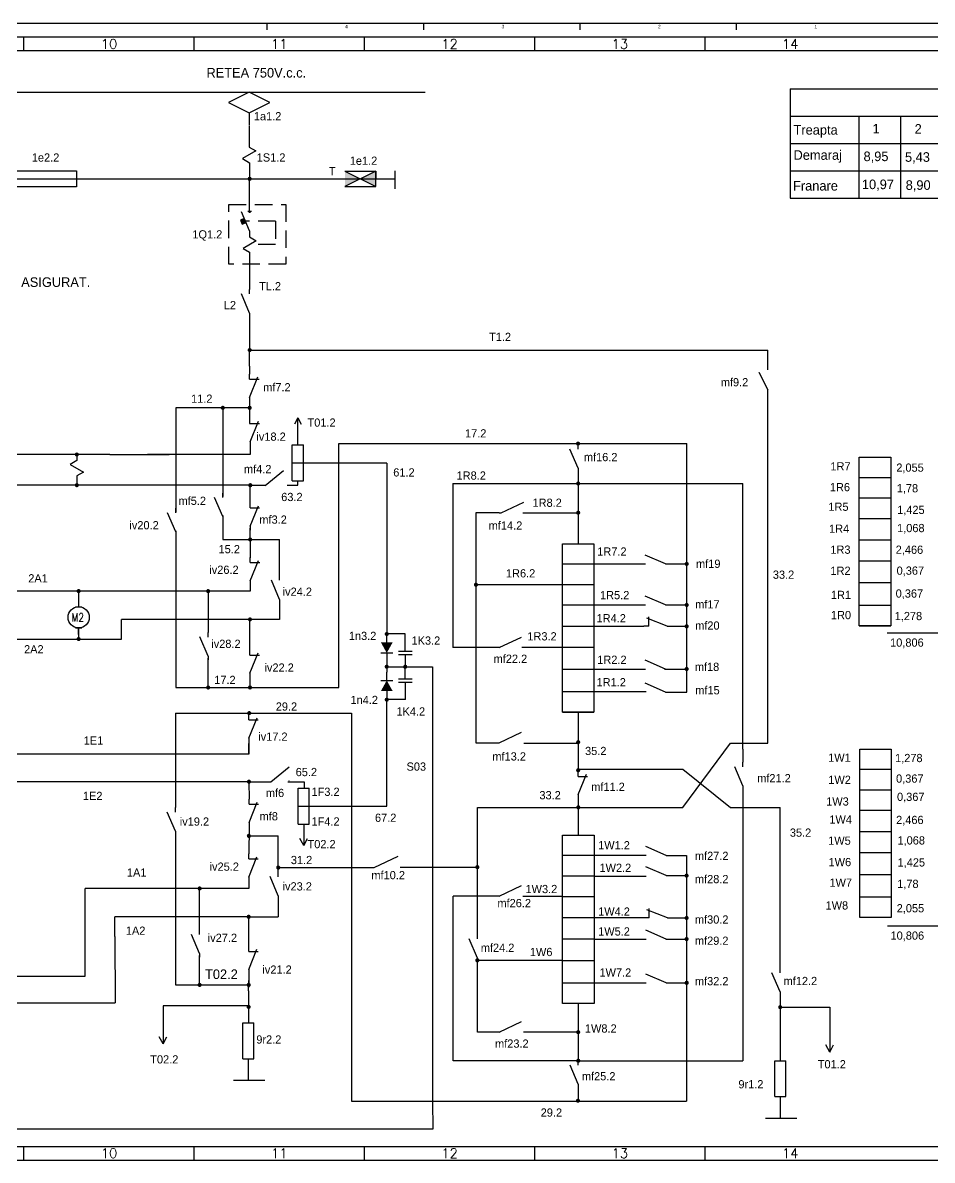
# Model space of a CAD drawing. Header units: millimetres. Extents: x 779 to 5457, y 14 to 905.
# Drawn here: x 4500.6 to 4832.9, y 489.9 to 905.3 of the extents above; entities that cross this region are included whole.
import ezdxf
from ezdxf.enums import TextEntityAlignment as Align

# ---------------------------------------------------------------- set-up
doc = ezdxf.new("R2010")
doc.units = ezdxf.units.MM
doc.linetypes.add('HIDDEN', pattern=[9.525, 6.35, -3.175])
for name, color, linetype in [('Cote', 1, 'Continuous'), ('Lin gr.', 3, 'Continuous'), ('LIN_GR', 3, 'Continuous')]:
    doc.layers.add(name, color=color, linetype=linetype)
doc.styles.add('ISO', font='SIMPLEX.shx')
doc.styles.add('ROMANS', font='ROMANS.shx', dxfattribs={"width": 0.8})

msp = doc.modelspace()

# ---------------------------------------------------------------- hatches: boundary and pattern name
h = msp.add_hatch(color=2)
h.paths.add_polyline_path([(4618.36, 851.06), (4618.36, 848.24), (4624, 848.24)])
h.paths.add_polyline_path([(4618.81, 848.24), (4618.36, 848.24), (4618.36, 848.12), (4618.36, 845.42), (4624, 848.24)])
h.paths.add_polyline_path([(4624, 848.24), (4629.65, 848.24), (4629.65, 851.06)])
h.paths.add_polyline_path([(4624, 848.24), (4629.65, 845.42), (4629.65, 848.24)])
h = msp.add_hatch(color=2)
h.paths.add_polyline_path([(4624, 848.24), (4618.81, 848.24), (4618.36, 848.24), (4618.36, 848.12), (4618.36, 845.42)])
h.paths.add_polyline_path([(4629.65, 845.42), (4629.65, 848.24), (4624, 848.24)])

# ---------------------------------------------------------------- linework, layer by layer
at = {"color": 240}
for p, q in [((4823.12, 904.94), (3932.12, 904.94)), ((5099.13, 904.94), (4802.13, 904.94)), ((4818.12, 899.94), (3937.12, 899.94)), ((5094.13, 899.94), (4807.13, 899.94)), ((3937.12, 489.94), (4818.12, 489.94)), ((4807.13, 489.94), (5094.13, 489.94))]:
    msp.add_line(p, q, dxfattribs=at)
at = {"color": 70}
for p, q in [((4501.06, 894.94), (4501.06, 899.94)), ((4563.27, 894.94), (4563.27, 899.94)), ((4625.49, 894.94), (4625.49, 899.94)), ((4687.7, 894.94), (4687.7, 899.94)), ((4749.92, 894.94), (4749.92, 899.94)), ((4813.12, 894.94), (3942.12, 894.94)), ((5089.13, 894.94), (4812.13, 894.94)), ((3942.12, 494.94), (4813.12, 494.94)), ((4501.06, 489.94), (4501.06, 494.94)), ((4563.27, 489.94), (4563.27, 494.94)), ((4625.49, 489.94), (4625.49, 494.94)), ((4687.7, 489.94), (4687.7, 494.94)), ((4749.92, 489.94), (4749.92, 494.94)), ((4812.13, 494.94), (5089.13, 494.94))]:
    msp.add_line(p, q, dxfattribs=at)
at = {"color": 2}
for p, q in [((4186.42, 879.77), (4567.55, 879.9)), ((4567.55, 879.9), (4647.7, 879.9)), ((4583.35, 879.9), (4575.85, 876.15)), ((4590.85, 876.15), (4583.35, 879.9)), ((4575.85, 876.15), (4583.35, 872.4)), ((4583.35, 872.4), (4590.85, 876.15)), ((4583.35, 872.4), (4583.35, 869.9)), ((4583.35, 869.9), (4583.35, 867.72)), ((4583.35, 867.54), (4583.35, 859.87)), ((4583.35, 860.82), (4583.35, 860.82)), ((4583.35, 859.87), (4585.78, 858.45)), ((4585.78, 858.45), (4580.92, 855.69)), ((4580.92, 855.69), (4583.54, 854.16)), ((4583.54, 854.16), (4583.54, 848.24)), ((4375.71, 848.27), (4583.54, 848.27)), ((4583.54, 836.5), (4583.54, 848.27)), ((4583.54, 848.24), (4636.62, 848.24)), ((4629.65, 851.06), (4618.36, 845.42)), ((4618.36, 851.06), (4629.65, 845.42)), ((4618.36, 851.06), (4629.65, 851.06)), ((4618.81, 848.24), (4629.65, 848.24)), ((4629.65, 851.06), (4629.65, 848.12)), ((4629.65, 845.42), (4629.65, 851.06)), ((4636.62, 851.17), (4636.62, 844.63)), ((4618.36, 845.42), (4629.65, 845.42)), ((4583.54, 829.25), (4580.54, 836.25)), ((4582.91, 836.5), (4584.17, 836.5)), ((4583.54, 829.25), (4583.54, 827.05)), ((4583.54, 828), (4583.54, 828)), ((4583.54, 827.05), (4585.97, 825.63)), ((4585.97, 825.63), (4581.11, 822.86)), ((4581.11, 822.86), (4583.54, 821.45)), ((4583.54, 821.45), (4583.54, 819.25)), ((4583.54, 820.5), (4583.54, 820.5)), ((4583.54, 819.25), (4583.54, 807.86)), ((4583.54, 799.25), (4580.54, 806.25)), ((4583.54, 806.23), (4583.54, 807.86)), ((4583.54, 799.25), (4583.54, 786.12)), ((4583.54, 785.74), (4772.83, 785.74)), ((4583.54, 779.83), (4583.54, 785.37)), ((4772.83, 783.22), (4772.83, 785.74)), ((4772.83, 778.59), (4772.83, 783.22)), ((4583.54, 779.83), (4583.54, 776.97)), ((4583.54, 775.13), (4583.54, 776.97)), ((4769.62, 777.67), (4769.62, 777.67)), ((4769.62, 777.67), (4772.83, 771.24)), ((4583.54, 768.47), (4586.54, 775.97)), ((4583.54, 768.47), (4583.54, 766.97)), ((4772.83, 642.19), (4772.83, 771.24)), ((4556.55, 764.66), (4556.55, 726.52)), ((4583.54, 764.66), (4556.55, 764.66)), ((4573.71, 764.29), (4573.71, 732.29)), ((4583.54, 766.97), (4583.54, 758.89)), ((4601.14, 761.03), (4599.91, 758.74)), ((4601.14, 751.13), (4601.14, 761.03)), ((4601.14, 761.03), (4602.38, 758.74)), ((4583.77, 752.23), (4586.77, 759.73)), ((4583.77, 752.23), (4583.77, 750.73)), ((4601.14, 755.72), (4601.14, 755.72)), ((4601.14, 755.72), (4601.14, 755.72)), ((4601.14, 755.72), (4601.14, 755.72)), ((4601.14, 755.72), (4601.14, 755.72)), ((4532.5, 747.6), (4438.52, 747.6)), ((4520.4, 747.6), (4520.4, 745.4)), ((4532.5, 747.6), (4554.12, 747.6)), ((4583.77, 747.6), (4546.17, 747.6)), ((4583.77, 751.1), (4583.77, 750.73)), ((4583.77, 750.73), (4583.77, 747.6)), ((4599.13, 738.04), (4599.13, 751.13)), ((4599.13, 751.13), (4603.16, 751.13)), ((4603.16, 738.04), (4603.16, 751.13)), ((4616.17, 751.6), (4703.14, 751.6)), ((4616.17, 662.55), (4616.17, 751.6)), ((4703.56, 742.61), (4700.56, 749.61)), ((4703.56, 751.6), (4743.21, 751.6)), ((4703.56, 749.6), (4703.56, 751.23)), ((4743.21, 751.04), (4743.21, 751.6)), ((4743.21, 660.9), (4743.21, 751.04)), ((4520.4, 745.4), (4517.97, 743.98)), ((4517.97, 743.98), (4522.83, 741.22)), ((4520.4, 746.35), (4520.4, 746.35)), ((4633.63, 744.49), (4599.13, 744.49)), ((4633.63, 744.49), (4633.63, 697.51)), ((4522.83, 741.22), (4520.4, 739.8)), ((4520.4, 739.8), (4520.4, 737.6)), ((4589.21, 736.35), (4595.9, 741.79)), ((4703.56, 742.61), (4703.56, 726.74)), ((4583.77, 736.41), (4451.25, 736.41)), ((4520.4, 738.85), (4520.4, 738.85)), ((4520.4, 737.6), (4520.4, 736.41)), ((4583.77, 729.93), (4583.77, 736.41)), ((4583.77, 736.41), (4589.2, 736.41)), ((4597.27, 736.39), (4601.14, 736.39)), ((4599.13, 738.04), (4603.16, 738.04)), ((4599.13, 738.04), (4603.05, 738.04)), ((4601.14, 736.39), (4601.14, 738.04)), ((4657.81, 736.97), (4743.21, 736.97)), ((4657.81, 736.97), (4657.81, 677.09)), ((4743.21, 736.97), (4763.76, 736.97)), ((4743.21, 736.97), (4743.21, 736.97)), ((4743.21, 736.97), (4743.21, 736.97)), ((4763.76, 639.98), (4763.76, 736.97)), ((4573.71, 724.94), (4570.71, 731.94)), ((4573.71, 731.92), (4573.71, 733.55)), ((4556.56, 726.35), (4556.56, 727.99)), ((4583.77, 729.93), (4583.77, 730.68)), ((4583.77, 728.09), (4583.77, 729.93)), ((4583.77, 729.93), (4583.77, 729.93)), ((4583.77, 721.43), (4586.77, 728.93)), ((4675.42, 726.37), (4683.67, 730.25)), ((4556.56, 719.37), (4553.56, 726.37)), ((4573.71, 725.31), (4573.71, 716.53)), ((4573.71, 724.94), (4573.71, 723.56)), ((4666.22, 726.37), (4666.22, 642.31)), ((4674.67, 726.37), (4666.22, 726.37)), ((4674.67, 726.37), (4675.42, 726.37)), ((4683.3, 726.37), (4703.19, 726.37)), ((4703.56, 726.37), (4703.56, 715.04)), ((4556.56, 719.75), (4556.56, 662.55)), ((4556.56, 719.37), (4556.56, 717.99)), ((4583.74, 716.6), (4583.77, 720.68)), ((4583.77, 721.43), (4583.77, 719.93)), ((4573.71, 716.53), (4594.46, 716.53)), ((4583.74, 716.23), (4583.78, 709.93)), ((4594.46, 701.68), (4594.46, 716.53)), ((4735.44, 707.67), (4728.01, 710.87)), ((4583.78, 708.13), (4583.78, 709.97)), ((4583.78, 701.47), (4586.78, 708.97)), ((4697.78, 707.67), (4728.21, 707.67)), ((4735.44, 707.67), (4743.21, 707.67)), ((4568.37, 697.74), (4480.93, 697.74)), ((4521.05, 697.74), (4521.05, 694.4)), ((4583.78, 697.74), (4568.37, 697.74)), ((4568.37, 697.74), (4568.37, 682.6)), ((4583.78, 701.47), (4583.78, 699.97)), ((4583.78, 699.97), (4583.78, 697.74)), ((4594.46, 694.7), (4591.46, 701.7)), ((4709.34, 700.07), (4666.22, 700.07)), ((4521.05, 694.4), (4521.06, 692.04)), ((4594.46, 694.7), (4594.46, 687.4)), ((4633.63, 697.51), (4633.63, 682.08)), ((4735.44, 692.68), (4728.01, 695.88)), ((4697.78, 692.68), (4728.21, 692.68)), ((4735.44, 692.68), (4743.21, 692.68)), ((4583.82, 687.4), (4536.73, 687.4)), ((4536.73, 680.25), (4536.73, 687.4)), ((4583.66, 676.25), (4583.66, 687.4)), ((4594.46, 687.4), (4583.82, 687.4)), ((4736.1, 684.89), (4728.6, 687.89)), ((4521.06, 684.36), (4521.06, 680.24)), ((4521.06, 681.9), (4521.06, 684.27)), ((4568.37, 680.97), (4568.37, 682.6)), ((4633.63, 678.97), (4633.63, 682.08)), ((4640.37, 682.08), (4633.63, 682.08)), ((4640.37, 677.05), (4640.37, 682.08)), ((4697.78, 684.89), (4727.6, 684.89)), ((4729.44, 684.89), (4727.6, 684.89)), ((4736.1, 684.89), (4737.6, 684.89)), ((4737.6, 684.89), (4743.21, 684.89)), ((4492.94, 680.25), (4536.73, 680.25)), ((4568.37, 673.99), (4565.37, 680.99)), ((4640.37, 675.8), (4640.37, 677.05)), ((4675.02, 677.09), (4657.81, 677.09)), ((4674.64, 677.09), (4682.89, 680.97)), ((4709.34, 677.09), (4683.04, 677.09)), ((4568.37, 673.99), (4568.37, 672.61)), ((4568.37, 673.99), (4568.37, 673.99)), ((4568.37, 662.55), (4568.37, 673.3)), ((4583.66, 674.41), (4583.66, 676.25)), ((4583.66, 667.75), (4586.66, 675.25)), ((4633.63, 675.3), (4633.63, 672.07)), ((4640.37, 674.55), (4640.37, 673.3)), ((4640.37, 673.3), (4640.37, 670.13)), ((4633.63, 672.07), (4633.63, 668.19)), ((4633.63, 670.13), (4645.09, 670.13)), ((4640.37, 666.97), (4640.37, 670.13)), ((4645.09, 670.13), (4650.33, 670.13)), ((4650.33, 670.13), (4650.33, 511.48)), ((4697.78, 669.3), (4728.21, 669.3)), ((4735.44, 669.3), (4728.01, 672.49)), ((4735.06, 669.3), (4743.21, 669.3)), ((4583.66, 667.75), (4583.66, 666.25)), ((4583.66, 666.25), (4583.66, 662.55)), ((4633.63, 664.97), (4633.63, 668.19)), ((4640.37, 665.72), (4640.37, 666.97)), ((4556.56, 662.55), (4583.66, 662.55)), ((4583.66, 662.55), (4616.17, 662.55)), ((4633.63, 661.3), (4633.63, 658.19)), ((4640.37, 664.47), (4640.37, 663.22)), ((4640.37, 663.22), (4640.37, 658.11)), ((4697.78, 661.1), (4728.41, 661.1)), ((4735.44, 660.9), (4728.01, 664.1)), ((4735.44, 660.9), (4743.21, 660.9)), ((4633.69, 619.68), (4633.69, 658.11)), ((4640.42, 658.11), (4633.69, 658.11)), ((4556.39, 653.19), (4556.39, 618.69)), ((4556.39, 653.19), (4583.01, 653.19)), ((4583.01, 653.19), (4620.8, 653.19)), ((4583.29, 650.69), (4583.29, 653.19)), ((4620.8, 653.19), (4620.8, 511.48)), ((4697.78, 653.51), (4709.34, 653.51)), ((4703.56, 653.51), (4703.56, 642.55)), ((4583.29, 644.03), (4586.29, 651.53)), ((4583.29, 644.03), (4583.29, 642.53)), ((4674.64, 642.31), (4682.89, 646.19)), ((4583.29, 642.53), (4583.29, 638.16)), ((4583.29, 638.16), (4583.29, 642.15)), ((4666.22, 642.31), (4674.64, 642.31)), ((4683.67, 642.17), (4703.56, 642.17)), ((4703.56, 642.17), (4703.56, 632.32)), ((4741.86, 618.79), (4759.17, 642.19)), ((4759.17, 642.19), (4772.83, 642.19)), ((4763.76, 639.98), (4763.76, 635.25)), ((4583.29, 638.16), (4423.74, 638.16)), ((4591.22, 628.16), (4597.92, 633.6)), ((4597.92, 633.6), (4597.92, 633.6)), ((4703.56, 632.7), (4741.86, 632.7)), ((4703.58, 630.11), (4703.58, 631.95)), ((4741.86, 632.7), (4759.17, 618.74)), ((4763.76, 626.63), (4760.76, 633.63)), ((4763.76, 633.62), (4763.76, 635.25)), ((4583.66, 628.16), (4411.73, 628.16)), ((4583.29, 628.16), (4591.22, 628.16)), ((4583.29, 628.16), (4583.3, 621.73)), ((4597.54, 628.11), (4603.41, 628.11)), ((4597.54, 628.11), (4598.29, 628.11)), ((4597.83, 628.47), (4597.92, 628.48)), ((4597.92, 628.48), (4597.83, 628.47)), ((4603.41, 628.11), (4603.41, 625.74)), ((4703.58, 623.45), (4706.58, 630.95)), ((4601.27, 612.65), (4601.27, 625.74)), ((4601.27, 625.74), (4605.3, 625.74)), ((4605.3, 612.65), (4605.3, 625.74)), ((4703.58, 623.45), (4703.58, 621.95)), ((4763.76, 626.63), (4763.76, 625.25)), ((4763.76, 625.25), (4763.76, 623.77)), ((4763.76, 623.77), (4763.76, 601.05)), ((4583.3, 619.89), (4583.3, 621.73)), ((4583.3, 613.23), (4586.3, 620.73)), ((4601.27, 619.19), (4615.71, 619.19)), ((4615.71, 619.19), (4633.69, 619.19)), ((4633.69, 619.19), (4633.69, 619.68)), ((4633.69, 619.68), (4633.69, 619.68)), ((4703.58, 621.95), (4703.58, 615.64)), ((4556.39, 610.07), (4553.39, 617.07)), ((4556.39, 617.05), (4556.39, 618.69)), ((4666.73, 572.26), (4666.73, 618.79)), ((4666.73, 618.79), (4675.03, 618.79)), ((4675.03, 618.79), (4682.86, 618.79)), ((4682.86, 618.79), (4703.58, 618.79)), ((4703.58, 618.79), (4741.86, 618.79)), ((4703.58, 615.64), (4703.58, 608.64)), ((4759.17, 618.74), (4772.83, 618.74)), ((4772.83, 618.74), (4777.38, 618.74)), ((4777.38, 559.99), (4777.38, 618.75)), ((4583.3, 611.73), (4583.18, 601.77)), ((4583.3, 613.23), (4583.3, 611.73)), ((4601.27, 612.65), (4605.3, 612.65)), ((4603.29, 612.65), (4603.29, 604.82)), ((4556.39, 610.07), (4556.39, 608.69)), ((4556.39, 608.69), (4556.39, 553.97)), ((4583.26, 608.33), (4593.97, 608.33)), ((4593.98, 596.43), (4593.97, 608.33)), ((4603.29, 604.82), (4601.91, 607.43)), ((4603.29, 604.82), (4604.66, 607.43)), ((4735.67, 601.25), (4728.25, 604.45)), ((4583.18, 599.93), (4583.18, 601.77)), ((4583.18, 593.27), (4586.18, 600.77)), ((4628.97, 596.81), (4637.75, 600.94)), ((4697.8, 601.31), (4709.36, 601.29)), ((4709.36, 601.29), (4728.36, 601.28)), ((4735.67, 601.25), (4743.18, 601.25)), ((4743.18, 601.25), (4743.18, 511.48)), ((4763.76, 601.05), (4763.76, 526.28)), ((4593.98, 596.81), (4628.97, 596.81)), ((4593.99, 595.11), (4593.98, 596.43)), ((4593.99, 593.47), (4593.99, 595.11)), ((4666.39, 596.81), (4638.51, 596.81)), ((4735.67, 593.86), (4728.25, 597.06)), ((4583.18, 593.27), (4583.18, 591.77)), ((4583.18, 591.77), (4583.18, 589.54)), ((4593.99, 586.49), (4590.99, 593.49)), ((4674.67, 586.42), (4682.91, 590.3)), ((4709.36, 593.67), (4697.8, 593.67)), ((4709.36, 593.67), (4728.36, 593.68)), ((4735.67, 593.86), (4743.18, 593.86)), ((4583.18, 589.16), (4523.5, 589.16)), ((4523.5, 557.17), (4523.5, 589.16)), ((4565.27, 573.21), (4565.27, 589.16)), ((4583.18, 589.54), (4583.18, 589.16)), ((4593.99, 586.49), (4593.99, 585.11)), ((4657.92, 526.24), (4657.92, 586.42)), ((4674.67, 586.42), (4657.92, 586.42)), ((4697.8, 586.28), (4683.32, 586.28)), ((4697.8, 586.28), (4709.36, 586.28)), ((4593.99, 585.11), (4593.99, 578.82)), ((4583.56, 578.82), (4534.34, 578.82)), ((4534.34, 571.58), (4534.34, 578.82)), ((4583.18, 568.05), (4583.18, 578.82)), ((4583.56, 578.82), (4593.99, 578.82)), ((4727.68, 578.39), (4697.8, 578.39)), ((4729.52, 578.39), (4727.68, 578.39)), ((4736.18, 578.39), (4728.68, 581.39)), ((4736.18, 578.39), (4737.68, 578.39)), ((4737.68, 578.39), (4743.15, 578.39)), ((4565.27, 572.39), (4565.27, 574.02)), ((4735.74, 570.71), (4728.32, 573.91)), ((4534.34, 571.58), (4534.35, 547.43)), ((4565.27, 565.41), (4562.27, 572.41)), ((4666.74, 563.75), (4663.74, 570.75)), ((4666.74, 570.73), (4666.74, 572.37)), ((4709.36, 570.69), (4697.8, 570.69)), ((4709.36, 570.69), (4728.36, 570.69)), ((4735.64, 570.71), (4743.15, 570.71)), ((4565.27, 565.41), (4565.27, 564.03)), ((4583.18, 566.21), (4583.18, 568.05)), ((4583.18, 559.55), (4586.18, 567.05)), ((4565.27, 553.97), (4565.27, 564.72)), ((4666.73, 536.7), (4666.73, 562.93)), ((4666.74, 563.75), (4666.74, 562.37)), ((4697.8, 562.9), (4667.11, 562.9)), ((4697.8, 562.9), (4709.36, 562.9)), ((4375.22, 557.17), (4523.5, 557.17)), ((4583.18, 559.55), (4583.18, 558.05)), ((4583.18, 558.05), (4583.18, 553.09)), ((4735.74, 554.69), (4728.32, 557.89)), ((4777.38, 551.38), (4774.38, 558.38)), ((4777.38, 558.36), (4777.38, 559.99)), ((4556.39, 553.97), (4583.18, 553.97)), ((4583.17, 551.76), (4583.18, 555.57)), ((4697.8, 554.7), (4709.36, 554.7)), ((4709.36, 554.7), (4728.36, 554.7)), ((4735.74, 554.69), (4743.24, 554.69)), ((4583.17, 551.76), (4583.17, 540.1)), ((4583.17, 551.76), (4583.17, 540.09)), ((4777.38, 551.38), (4777.38, 550)), ((4777.38, 550), (4777.38, 526.28)), ((4375.22, 547.43), (4534.35, 547.43)), ((4551.9, 546.3), (4551.9, 532.42)), ((4583.17, 546.3), (4551.9, 546.3)), ((4703.58, 547.11), (4703.58, 526.28)), ((4777.38, 545.81), (4795.47, 545.81)), ((4795.47, 545.81), (4795.47, 529.44)), ((4581.03, 540.1), (4585.06, 540.1)), ((4581.03, 527.01), (4581.03, 540.1)), ((4585.06, 527.01), (4585.06, 540.1)), ((4674.67, 536.7), (4682.91, 540.58)), ((4675.07, 536.7), (4666.73, 536.7)), ((4703.58, 536.69), (4683.59, 536.69)), ((4551.9, 532.42), (4550.52, 535.03)), ((4551.9, 532.42), (4553.27, 535.03)), ((4795.47, 529.44), (4794.09, 532.05)), ((4795.47, 529.44), (4796.84, 532.05)), ((4581.03, 527.01), (4585.06, 527.01)), ((4583.05, 527.01), (4583.05, 519.18)), ((4703.58, 526.28), (4657.92, 526.28)), ((4703.58, 517.66), (4700.58, 524.66)), ((4703.58, 526.28), (4750.78, 526.28)), ((4703.58, 524.65), (4703.58, 526.28)), ((4750.78, 526.28), (4763.76, 526.28)), ((4775.37, 513.19), (4775.37, 526.28)), ((4775.37, 526.28), (4779.4, 526.28)), ((4779.4, 513.19), (4779.4, 526.28)), ((4577.63, 519.16), (4589.14, 519.16)), ((4703.58, 517.66), (4703.58, 516.28)), ((4703.58, 516.28), (4703.58, 511.66)), ((4620.8, 511.48), (4703.13, 511.48)), ((4650.33, 511.48), (4650.44, 501.32)), ((4703.13, 511.48), (4743.18, 511.48)), ((4775.37, 513.19), (4779.4, 513.19)), ((4777.38, 513.19), (4777.38, 505.36)), ((4771.97, 505.35), (4783.48, 505.35)), ((4650.44, 501.32), (4375.69, 501.32))]:
    msp.add_line(p, q, dxfattribs=at)
at = {"color": 1, "linetype": 'HIDDEN'}
for p, q in [((4575.96, 838.89), (4596.76, 838.89)), ((4575.96, 817.13), (4575.96, 838.89)), ((4596.76, 838.89), (4596.76, 817.13)), ((4593.03, 832.75), (4582.04, 832.75)), ((4593.03, 832.75), (4593.03, 824.25)), ((4593.03, 824.25), (4583.54, 824.25)), ((4596.76, 817.13), (4575.96, 817.13))]:
    msp.add_line(p, q, dxfattribs=at)
at = {"color": 1, "linetype": 'Continuous'}
for points in [[(4589.98, 902.71), (4589.98, 905.25)], [(4647.13, 902.71), (4647.13, 905.25)], [(4704.28, 902.71), (4704.28, 905.25)], [(4761.43, 902.71), (4761.43, 905.25)]]:
    msp.add_lwpolyline(points, dxfattribs=at)
at = {"color": 2}
for points in [[(4496.84, 851.21), (4520.32, 851.21), (4520.32, 845.34), (4496.84, 845.34)], [(4697.78, 715.04), (4709.34, 715.04), (4709.34, 653.51), (4697.78, 653.51)], [(4603.41, 625.74), (4603.41, 625.74), (4603.41, 625.74), (4603.41, 625.74)], [(4697.8, 608.64), (4709.36, 608.64), (4709.36, 547.11), (4697.8, 547.11)]]:
    msp.add_lwpolyline(points, close=True, dxfattribs=at)
at = {"color": 2, "const_width": 0.75}
for points in [[(4583.17, 848.27, 1), (4583.92, 848.27, 1)], [(4583.17, 785.74, 1), (4583.92, 785.74, 1)], [(4573.33, 764.66, 1), (4574.08, 764.66, 1)], [(4583.17, 764.66, 1), (4583.92, 764.66, 1)], [(4703.14, 751.6, 1), (4703.89, 751.6, 1)], [(4703.14, 751.6, 1), (4703.89, 751.6, 1)], [(4520.02, 747.6, 1), (4520.77, 747.6, 1)], [(4520.03, 736.41, 1), (4520.78, 736.41, 1)], [(4583.4, 736.41, 1), (4584.15, 736.41, 1)], [(4703.19, 737.05, 1), (4703.94, 737.05, 1)], [(4703.19, 737.05, 1), (4703.94, 737.05, 1)], [(4703.19, 726.37, 1), (4703.94, 726.37, 1)], [(4703.19, 726.37, 1), (4703.94, 726.37, 1)], [(4583.36, 716.6, 1), (4584.11, 716.6, 1)], [(4583.36, 716.6, 1), (4584.11, 716.6, 1)], [(4742.84, 707.67, 1), (4743.59, 707.67, 1)], [(4742.84, 707.67, 1), (4743.59, 707.67, 1)], [(4520.68, 697.74, 1), (4521.43, 697.74, 1)], [(4568, 697.74, 1), (4568.75, 697.74, 1)], [(4665.84, 700.07, 1), (4666.59, 700.07, 1)], [(4742.84, 692.68, 1), (4743.59, 692.68, 1)], [(4742.84, 692.68, 1), (4743.59, 692.68, 1)], [(4583.29, 687.4, 1), (4584.04, 687.4, 1)], [(4742.83, 684.88, 1), (4743.58, 684.88, 1)], [(4742.83, 684.88, 1), (4743.58, 684.88, 1)], [(4633.26, 682.08, 1), (4634.01, 682.08, 1)], [(4520.68, 680.24, 1), (4521.43, 680.24, 1)], [(4633.26, 670.13, 1), (4634.01, 670.13, 1)], [(4639.99, 670.13, 1), (4640.74, 670.13, 1)], [(4742.84, 669.3, 1), (4743.59, 669.3, 1)], [(4742.84, 669.3, 1), (4743.59, 669.3, 1)], [(4568, 662.55, 1), (4568.75, 662.55, 1)], [(4568, 662.55, 1), (4568.75, 662.55, 1)], [(4583.29, 662.55, 1), (4584.04, 662.55, 1)], [(4633.27, 658.11, 1), (4634.02, 658.11, 1)], [(4583.01, 653.19, 1), (4583.76, 653.19, 1)], [(4703.19, 642.55, 1), (4703.94, 642.55, 1)], [(4703.19, 642.55, 1), (4703.94, 642.55, 1)], [(4703.19, 632.32, 1), (4703.94, 632.32, 1)], [(4703.19, 632.32, 1), (4703.94, 632.32, 1)], [(4582.91, 628.16, 1), (4583.66, 628.16, 1)], [(4582.91, 628.16, 1), (4583.66, 628.16, 1)], [(4703.23, 618.79, 1), (4703.98, 618.79, 1)], [(4703.23, 618.79, 1), (4703.98, 618.79, 1)], [(4582.88, 608.4, 1), (4583.63, 608.4, 1)], [(4582.89, 608.33, 1), (4583.64, 608.33, 1)], [(4593.61, 596.81, 1), (4594.36, 596.81, 1)], [(4666.36, 596.95, 1), (4667.11, 596.95, 1)], [(4742.8, 593.86, 1), (4743.55, 593.86, 1)], [(4742.8, 593.86, 1), (4743.55, 593.86, 1)], [(4564.89, 589.16, 1), (4565.64, 589.16, 1)], [(4582.81, 578.82, 1), (4583.56, 578.82, 1)], [(4742.8, 578.39, 1), (4743.55, 578.39, 1)], [(4742.8, 578.39, 1), (4743.55, 578.39, 1)], [(4742.8, 570.71, 1), (4743.55, 570.71, 1)], [(4742.8, 570.71, 1), (4743.55, 570.71, 1)], [(4666.36, 562.93, 1), (4667.11, 562.93, 1)], [(4564.89, 553.97, 1), (4565.64, 553.97, 1)], [(4564.89, 553.97, 1), (4565.64, 553.97, 1)], [(4582.8, 553.97, 1), (4583.55, 553.97, 1)], [(4582.81, 553.97, 1), (4583.56, 553.97, 1)], [(4742.8, 554.69, 1), (4743.55, 554.69, 1)], [(4742.87, 554.69, 1), (4743.62, 554.69, 1)], [(4582.79, 545.93, 1), (4583.54, 545.93, 1)], [(4582.79, 545.92, 1), (4583.54, 545.92, 1)], [(4777.01, 545.81, 1), (4777.76, 545.81, 1)], [(4777.01, 545.81, 1), (4777.76, 545.81, 1)], [(4703.2, 536.69, 1), (4703.95, 536.69, 1)], [(4703.2, 536.69, 1), (4703.95, 536.69, 1)], [(4703.2, 526.28, 1), (4703.95, 526.28, 1)], [(4703.2, 526.28, 1), (4703.95, 526.28, 1)], [(4703.12, 511.66, 1), (4703.87, 511.66, 1)], [(4703.12, 511.66, 1), (4703.87, 511.66, 1)]]:
    msp.add_lwpolyline(points, format="xyb", close=True, dxfattribs=at)
at = {"color": 2, "flags": 128}
msp.add_lwpolyline([(4582.22, 832.36), (4581.59, 833.77), (4580.18, 833.14), (4580.81, 831.72)], close=True, dxfattribs=at)
for points in [[(4583.54, 775.13), (4586.96, 775.13)], [(4583.54, 758.89), (4587.18, 758.89)], [(4583.77, 728.09), (4587.19, 728.09)], [(4583.78, 708.13), (4587.2, 708.13)], [(4729.44, 684.89), (4729.44, 688.31)], [(4583.66, 674.41), (4587.08, 674.41)], [(4631.47, 675.17), (4635.8, 675.17)], [(4637.87, 675.8), (4642.87, 675.8)], [(4637.87, 674.55), (4642.87, 674.55)], [(4631.47, 665.09), (4635.8, 665.09)], [(4583.29, 650.69), (4586.7, 650.69)], [(4703.58, 630.11), (4706.99, 630.11)], [(4583.3, 619.89), (4586.71, 619.89)], [(4583.18, 599.93), (4586.6, 599.93)], [(4729.52, 578.39), (4729.52, 581.8)], [(4583.18, 566.21), (4586.6, 566.21)]]:
    msp.add_lwpolyline(points, dxfattribs=at)
at = {"color": 2, "const_width": 0.4}
for points in [[(4522.31, 692.04), (4519.81, 692.04)], [(4519.81, 684.27), (4522.31, 684.27)]]:
    msp.add_lwpolyline(points, dxfattribs=at)
at = {"color": 2, "const_width": 0.24, "flags": 128}
for points in [[(4633.63, 675.4), (4631.67, 678.93), (4635.6, 678.93)], [(4633.63, 664.87), (4631.67, 661.34), (4635.6, 661.34)]]:
    msp.add_lwpolyline(points, close=True, dxfattribs=at)
at = {"color": 2}
for points in [[(4637.87, 665.72), (4642.87, 665.72)], [(4637.87, 664.47), (4642.87, 664.47)]]:
    msp.add_lwpolyline(points, dxfattribs=at)
for centre, radius in [((4583.54, 836.22), 0.273), ((4521.06, 688.16), 3.89)]:
    msp.add_circle(centre, radius, dxfattribs=at)
for points in [[(4580.81, 831.72), (4580.18, 833.14), (4582.22, 832.36), (4581.59, 833.77)], [(4633.63, 675.39), (4635.55, 678.91), (4631.72, 678.93)], [(4633.63, 664.88), (4635.55, 661.36), (4631.72, 661.34)]]:
    msp.add_solid(points, dxfattribs=at)
at = {"layer": 'Cote', "color": 1}
for p, q in [((4806.25, 739.22), (4817.81, 739.22)), ((4817.81, 731.63), (4806.25, 731.63)), ((4806.25, 724.23), (4817.81, 724.23)), ((4806.25, 716.45), (4817.81, 716.45)), ((4817.81, 708.64), (4806.25, 708.64)), ((4806.25, 700.85), (4817.81, 700.85)), ((4806.25, 692.65), (4817.81, 692.65)), ((4806.42, 632.75), (4817.98, 632.73)), ((4817.98, 625.11), (4806.42, 625.11)), ((4806.42, 617.72), (4817.98, 617.72)), ((4817.98, 609.82), (4806.42, 609.82)), ((4817.98, 602.13), (4806.42, 602.13)), ((4806.42, 594.33), (4817.98, 594.33)), ((4806.42, 586.14), (4817.98, 586.14))]:
    msp.add_line(p, q, dxfattribs=at)
at = {"layer": 'Lin gr.', "color": 1, "ltscale": 0.5}
for p, q in [((4821.34, 871.17), (4821.34, 841.17)), ((4781.03, 861.17), (5079.86, 861.17)), ((4781.03, 851.17), (5079.86, 851.17)), ((4816.47, 682.47), (4842.39, 682.47)), ((4816.63, 575.5), (4842.55, 575.5))]:
    msp.add_line(p, q, dxfattribs=at)
at = {"layer": 'Lin gr.'}
for p, q in [((4583.54, 837.75), (4583.54, 837.75)), ((4806.25, 685.06), (4817.81, 685.06))]:
    msp.add_line(p, q, dxfattribs=at)
for points in [[(4806.25, 746.59), (4817.81, 746.59), (4817.81, 685.06), (4806.25, 685.06)], [(4806.42, 640.08), (4817.98, 640.08), (4817.98, 578.55), (4806.42, 578.55)]]:
    msp.add_lwpolyline(points, close=True, dxfattribs=at)
at = {"layer": 'LIN_GR', "color": 2, "ltscale": 0.5}
for p, q in [((4781.03, 881.17), (5079.86, 881.17)), ((4781.03, 881.17), (4781.03, 841.17)), ((4781.03, 871.17), (5079.86, 871.17)), ((4806.13, 871.17), (4806.13, 841.17)), ((4781.03, 841.17), (5079.86, 841.17))]:
    msp.add_line(p, q, dxfattribs=at)

# ---------------------------------------------------------------- texts
at = {"color": 1, "linetype": 'Continuous'}
for s, p in [('4', (4618.43, 903.22)), ('3', (4675.58, 903.22)), ('2', (4732.73, 903.22)), ('1', (4789.88, 903.22))]:
    msp.add_text(s, height=1.27, dxfattribs=at).set_placement(p)
at = {"color": 50, "style": 'ISO'}
for s, p in [('10', (4532.17, 897.5)), ('11', (4594.38, 897.5)), ('12', (4656.59, 897.5)), ('13', (4718.81, 897.5)), ('14', (4781.02, 897.5)), ('10', (4532.17, 492.5)), ('11', (4594.38, 492.5)), ('12', (4656.59, 492.5)), ('13', (4718.81, 492.5)), ('14', (4781.02, 492.5))]:
    msp.add_text(s, height=3.5, dxfattribs=at).set_placement(p, align=Align.MIDDLE)
at = {"color": 2}
for s, height, p in [('RETEA 750V.c.c.', 3.5, (4567.76, 885.25)), ('1a1.2', 3, (4585.08, 869.62)), ('1e2.2', 3, (4503.95, 854.55)), ('1S1.2', 3, (4586.12, 854.56)), ('1e1.2', 3, (4620.12, 853.38)), ('T', 3, (4612.5, 849.56)), ('TL.2', 3, (4586.97, 807.57)), ('L2', 3, (4574.09, 800.67)), ('T1.2', 3, (4671.01, 789.07)), ('mf7.2', 3, (4588.47, 770.67)), ('mf9.2', 3, (4755.67, 772.51)), ('11.2', 3, (4562.14, 766.5)), ('T01.2', 3, (4604.68, 757.78)), ('17.2', 3, (4662.22, 753.84)), ('iv18.2', 3, (4586.01, 752.64)), ('mf16.2', 3, (4705.65, 745.18)), ('mf4.2', 3, (4581.47, 740.8)), ('61.2', 3, (4636, 739.58)), ('1R8.2', 3, (4659.14, 738.44)), ('mf5.2', 3, (4557.55, 729.21)), ('63.2', 3, (4595.07, 730.61)), ('1R8.2', 3, (4686.89, 728.51)), ('iv20.2', 3, (4539.61, 720.3)), ('mf3.2', 3, (4587.09, 722.35)), ('mf14.2', 3, (4670.88, 720.19)), ('15.2', 3, (4572.17, 711.56)), ('1R7.2', 3, (4710.54, 710.69)), ('iv26.2', 3, (4568.8, 704.03)), ('mf19', 3, (4746.63, 706.23)), ('2A1', 3, (4502.65, 700.91)), ('1R6.2', 3, (4677.18, 702.73)), ('33.2', 3, (4774.69, 702.24)), ('iv24.2', 3, (4595.6, 696.03)), ('1R5.2', 3, (4711.54, 694.78)), ('mf17', 3, (4746.31, 691.4)), ('1R4.2', 3, (4710.29, 686.34)), ('mf20', 3, (4746.31, 683.67)), ('1n3.2', 3, (4619.77, 679.89)), ('1K3.2', 3, (4642.68, 678.19)), ('1R3.2', 3, (4685, 679.73)), ('2A2', 3, (4501.12, 675)), ('iv28.2', 3, (4569.52, 677)), ('mf22.2', 3, (4672.68, 671.54)), ('1R2.2', 3, (4710.54, 671.18)), ('iv22.2', 3, (4588.97, 668.33)), ('mf18', 3, (4746.19, 668.6)), ('17.2', 3, (4570.6, 663.81)), ('1R1.2', 3, (4710.29, 662.98)), ('mf15', 3, (4746.35, 660.04)), ('29.2', 3, (4593.08, 654.1)), ('1n4.2', 3, (4620.38, 656.5)), ('1K4.2', 3, (4637.17, 652.3)), ('iv17.2', 3, (4586.68, 643.1)), ('35.2', 3, (4706.07, 637.88)), ('mf13.2', 3, (4672.22, 635.89)), ('65.2', 3, (4600.35, 630.18)), ('S03', 3, (4640.85, 632.18)), ('mf11.2', 3, (4708.34, 624.79)), ('mf21.2', 3, (4768.97, 627.94)), ('1E2', 3, (4522.62, 621.47)), ('mf6', 3, (4589.45, 622.55)), ('1F3.2', 3, (4606.14, 622.97)), ('33.2', 3, (4689.41, 621.73)), ('iv19.2', 3, (4558.01, 612.1)), ('mf8', 3, (4587.17, 614.03)), ('1F4.2', 3, (4606.14, 612.14)), ('67.2', 3, (4629.32, 613.5)), ('35.2', 3, (4780.91, 608.06)), ('T02.2', 3, (4604.68, 603.86)), ('1W1.2', 3, (4710.86, 603.45)), ('mf27.2', 3, (4746.22, 599.58)), ('iv25.2', 3, (4568.91, 595.64)), ('31.2', 3, (4598.59, 598.06)), ('1W2.2', 3, (4711.35, 595.22)), ('1A1', 3, (4538.69, 593.49)), ('mf10.2', 3, (4628.02, 592.54)), ('mf28.2', 3, (4746.22, 591.1)), ('iv23.2', 3, (4595.57, 588.44)), ('1W3.2', 3, (4684.33, 587.47)), ('mf26.2', 3, (4674.06, 582.34)), ('1W4.2', 3, (4710.86, 579.24)), ('mf30.2', 3, (4746.22, 576.34)), ('1A2', 3, (4538.3, 572.26)), ('1W5.2', 3, (4710.86, 571.98)), ('iv27.2', 3, (4568.23, 569.66)), ('mf24.2', 3, (4667.98, 566.02)), ('mf29.2', 3, (4746.22, 568.6)), ('1W6', 3, (4685.91, 564.48)), ('iv21.2', 3, (4588.2, 558.05)), ('T02.2', 3.5, (4567.24, 556.11)), ('1W7.2', 3, (4711.35, 556.98)), ('mf32.2', 3, (4746.22, 553.83)), ('mf12.2', 3, (4778.62, 553.89)), ('1W8.2', 3, (4706.03, 536.55)), ('9r2.2', 3, (4585.97, 532.53)), ('mf23.2', 3, (4673.2, 531.03)), ('T02.2', 3, (4547.22, 525.27)), ('T01.2', 3, (4791.11, 523.5)), ('mf25.2', 3, (4704.92, 519.11)), ('9r1.2', 3, (4762.1, 516.19)), ('29.2', 3, (4689.87, 505.86))]:
    msp.add_text(s, height=height, dxfattribs=at).set_placement(p)
at = {"color": 3}
msp.add_text('CEL DIN SPATE FIIND PLIAT SI ASIGURAT.', height=3.5, dxfattribs=at).set_placement((4430.12, 808.8))
at = {"color": 2}
msp.add_text('1E1', height=3, rotation=359.9597, dxfattribs=at).set_placement((4522.91, 641.7))
at = {"color": 2, "style": 'ROMANS', "width": 0.8}
msp.add_attdef('M2', (4518.49, 686.66), 'M', height=3, dxfattribs=at)
at = {"layer": 'Lin gr.', "color": 1, "ltscale": 0.5}
for s, p in [('1', (4811.12, 864.83)), ('2', (4826.5, 864.74)), ('8,95', (4807.83, 854.73)), ('5,43', (4822.97, 854.48)), ('10,97', (4807.23, 844.5)), ('8,90', (4823.23, 844.24))]:
    msp.add_text(s, height=3.5, dxfattribs=at).set_placement(p)
at = {"layer": 'LIN_GR', "color": 2, "ltscale": 0.5}
for s, height, p in [('Treapta', 3.5, (4782.25, 864.39)), ('Demaraj', 3.5, (4782.25, 855.21)), ('Franare', 3.5, (4782.07, 843.99)), ('1Q1.2', 3, (4562.61, 826.49)), ('1R7', 3, (4795.73, 741.8)), ('2,055', 3, (4819.79, 741.33)), ('1R6', 3, (4795.53, 734.2)), ('1,78', 3, (4819.97, 733.8)), ('1R5', 3, (4794.99, 727.05)), ('1,425', 3, (4820.11, 725.91)), ('1R4', 3, (4795.23, 719.04)), ('1,068', 3, (4820.08, 719.26)), ('1R3', 3, (4795.71, 711.37)), ('2,466', 3, (4819.58, 711.35)), ('1R2', 3, (4795.73, 703.68)), ('0,367', 3, (4819.91, 703.72)), ('1R1', 3, (4795.91, 694.85)), ('0,367', 3, (4819.56, 695.36)), ('1R0', 3, (4795.91, 687.49)), ('1,278', 3, (4819.2, 687.14)), ('10,806', 3, (4817.53, 677.45)), ('1W1', 3, (4794.9, 635.41)), ('1,278', 3, (4819.35, 635.3)), ('1W2', 3, (4794.95, 627.35)), ('0,367', 3, (4819.71, 627.8)), ('0,367', 3, (4820.06, 621.13)), ('1W3', 3, (4794.18, 619.43)), ('1W4', 3, (4795.33, 612.83)), ('2,466', 3, (4819.73, 612.69)), ('1W5', 3, (4794.9, 605.13)), ('1,068', 3, (4820.23, 605.22)), ('1W6', 3, (4795.05, 597.3)), ('1,425', 3, (4820.26, 597.19)), ('1W7', 3, (4795.38, 589.8)), ('1,78', 3, (4820.12, 589.36)), ('1W8', 3, (4793.96, 581.48)), ('2,055', 3, (4819.94, 580.46)), ('10,806', 3, (4817.69, 570.47))]:
    msp.add_text(s, height=height, dxfattribs=at).set_placement(p)

doc.saveas('drawing.dxf')
